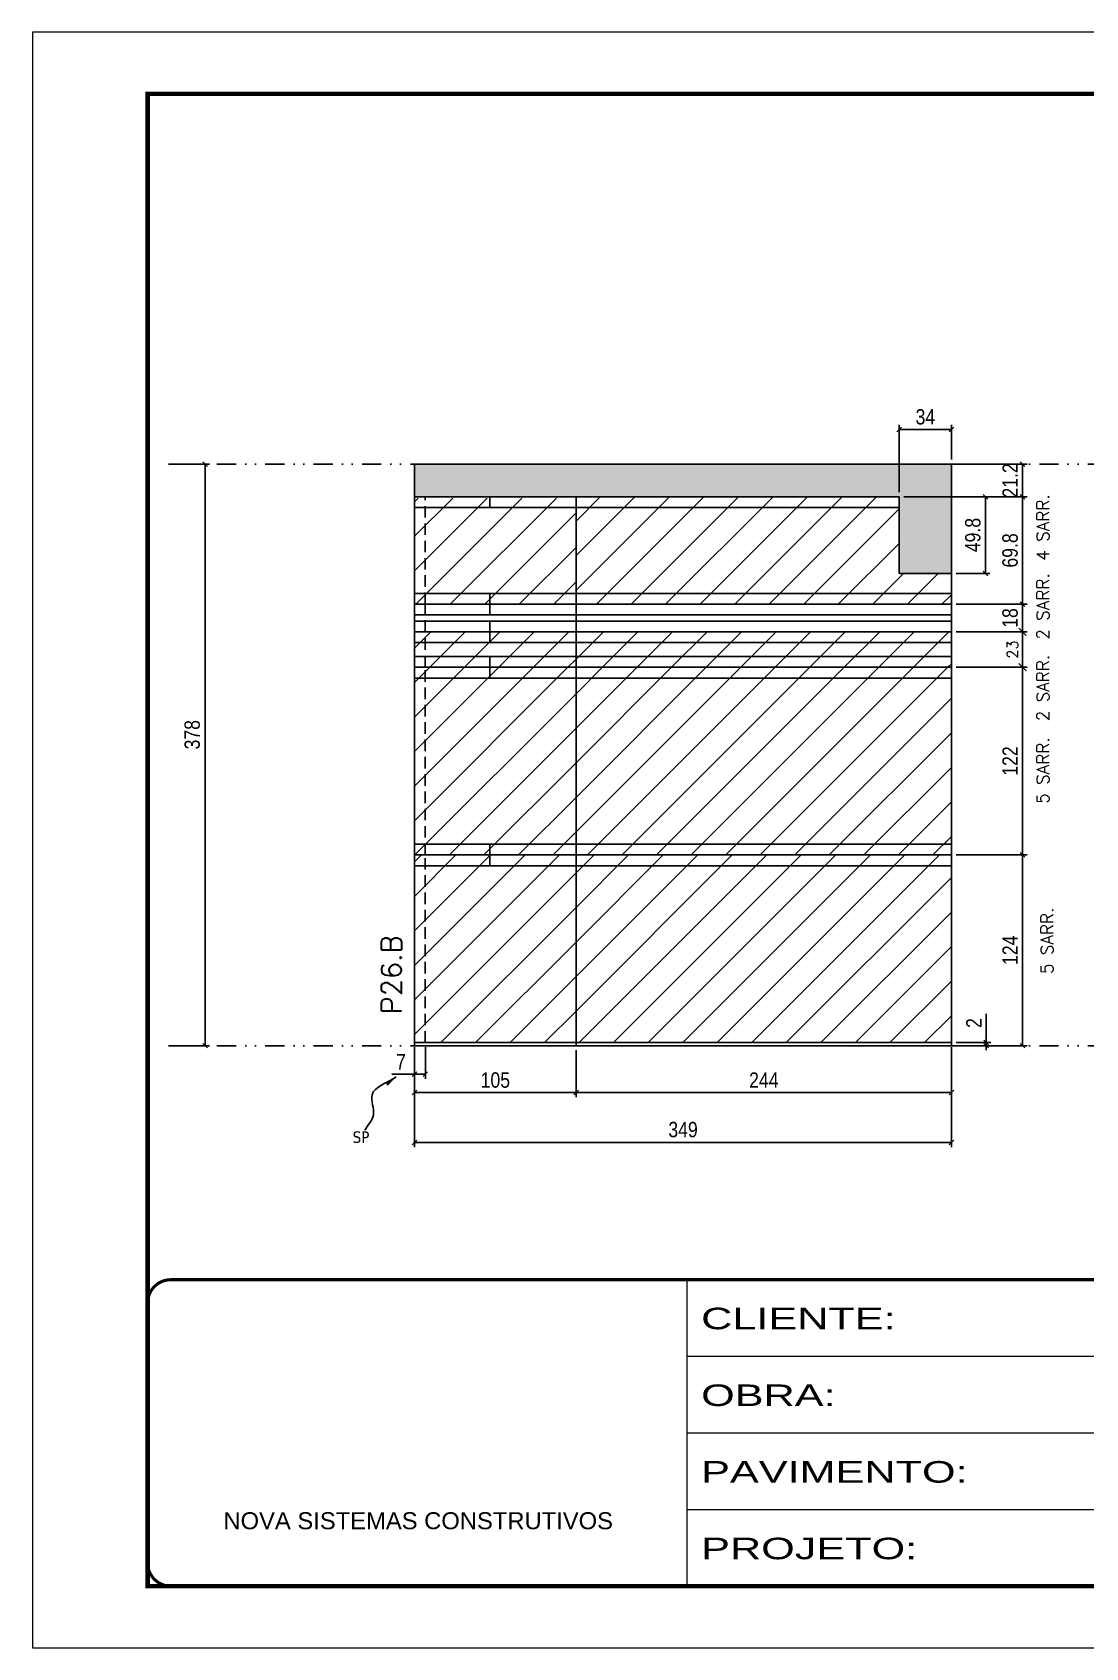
# Model space of a CAD drawing. Extents: x 2949 to 9203, y -16089 to 12527.
# Drawn here: x 7718 to 8402, y 9180 to 10230 of the extents above; entities that cross this region are included whole.
import ezdxf

# ---------------------------------------------------------------- set-up
doc = ezdxf.new("R2010")
doc.units = 0
for name, pattern in [('CONTINUO', [0]), ('DASHED', [0.75, 0.5, -0.25]), ('DIVIDE2', [0.625, 0.25, -0.125, 0, -0.125, 0, -0.125]), ('HIDDEN', [0.375, 0.25, -0.125])]:
    doc.linetypes.add(name, pattern=pattern)
for name, color, linetype in [('COTA', 241, 'Continuous'), ('cotas', 4, 'Continuous'), ('Nível', 160, 'Continuous'), ('Painéis', 200, 'Continuous'), ('SARR_2.2x7', 40, 'Continuous'), ('Sarrafo de Pressão', 42, 'HIDDEN'), ('texto', 7, 'Continuous')]:
    doc.layers.add(name, color=color, linetype=linetype)
for name, color, linetype, lineweight in [('Folhas', 255, 'Continuous', 9), ('Hachura', 251, 'Continuous', 9), ('SARRAFO DE PRESSAO', 251, 'DASHED', 9), ('Texto Seção', 7, 'Continuous', 15)]:
    doc.layers.add(name, color=color, linetype=linetype, lineweight=lineweight)
doc.styles.add('ARIAL', font='arial.ttf')
doc.styles.add('COTA TECNICA', font='techl___.ttf', dxfattribs={"height": 10})
doc.styles.add('COTA TECNICA-50', font='techl___.ttf', dxfattribs={"height": 10})
doc.styles.add('REGUA-120', font='ROMANS.shx', dxfattribs={"height": 15})
doc.styles.add('ROMANS', font='romans.shx')
doc.styles.get("Standard").update_dxf_attribs({"font": 'arial.ttf'})
doc.styles.add('Tecnologia', font='')
doc.styles.get('Tecnologia').set_extended_font_data('Forgotten Futurist')
doc.dimstyles.new('COTA PAINEL-50', dxfattribs={"dimtxt": 10, "dimasz": 3, "dimexe": 3, "dimexo": 3, "dimgap": 3, "dimtad": 1, "dimdec": 1, "dimzin": 12, "dimdsep": 46, "dimtxsty": 'COTA TECNICA-50', "dimblk1": 'OBLIQUE', "dimblk2": 'OBLIQUE', "dimsah": 1, "dimcen": 0.9, "dimclrd": 4, "dimclre": 4, "dimclrt": 240, "dimadec": 1, "dimazin": 3, "dimtfac": 1, "dimtdec": 1, "dimtmove": 0, "dimatfit": 3, "dimfxl": 1, "dimtolj": 1, "dimtzin": 12, "dimarcsym": 0})
doc.dimstyles.new('Cota Paínel', dxfattribs={"dimtxt": 7, "dimasz": 5, "dimexe": 3, "dimexo": 3, "dimgap": 3, "dimtad": 1, "dimdec": 1, "dimzin": 12, "dimdsep": 46, "dimtxsty": 'ROMANS', "dimblk": 'ARCHTICK', "dimcen": 0, "dimclrd": 4, "dimclre": 4, "dimclrt": 1, "dimadec": 1, "dimazin": 3, "dimtfac": 1, "dimtdec": 1, "dimtmove": 0, "dimatfit": 3, "dimldrblk": 'OBLIQUE', "dimfxl": 1, "dimtolj": 1, "dimtzin": 12, "dimarcsym": 0})
doc.dimstyles.new('PAINEL', dxfattribs={"dimtxt": 10, "dimasz": 3, "dimexe": 3, "dimexo": 3, "dimgap": 3, "dimtad": 1, "dimdec": 1, "dimzin": 12, "dimdsep": 46, "dimtxsty": 'COTA TECNICA', "dimblk1": 'OBLIQUE', "dimblk2": 'OBLIQUE', "dimsah": 1, "dimcen": 0.9, "dimclrd": 4, "dimclre": 4, "dimclrt": 240, "dimadec": 1, "dimazin": 3, "dimtfac": 1, "dimtdec": 1, "dimtmove": 0, "dimatfit": 3, "dimfxl": 1, "dimtolj": 1, "dimtzin": 12, "dimarcsym": 0})
doc.dimstyles.get("Standard").update_dxf_attribs({"dimtxt": 0.18, "dimasz": 0.18, "dimexe": 0.18, "dimexo": 0.0625, "dimgap": 0.09, "dimtad": 0, "dimtih": 1, "dimtoh": 1, "dimdec": 4, "dimzin": 0, "dimdsep": 46, "dimtxsty": 'Standard', "dimcen": 0.09, "dimadec": 0, "dimazin": 0, "dimtfac": 1, "dimtdec": 4, "dimtofl": 0, "dimtmove": 0, "dimatfit": 3, "dimfxl": 1, "dimtolj": 1, "dimtzin": 0, "dimarcsym": 0})
pattern_1 = [(45, (-126071.967, -22713.47), (-11.2253202, 11.2253202), [])]

# ---------------------------------------------------------------- blocks, each defined once
blk = doc.blocks.new('9999999999')
at = {"color": 30, "linetype": 'CONTINUO'}
for p, q in [((98564.6, 34230.2), (98564.6, 34429.4)), ((98564.6, 34379.6), (99584, 34379.6)), ((98564.6, 34329.8), (99488, 34329.8)), ((98564.6, 34280), (99488, 34280))]:
    blk.add_line(p, q, dxfattribs=at)
at = {"color": 30, "linetype": 'CONTINUO', "const_width": 2}
blk.add_lwpolyline([(99584, 34230.2), (99584, 34414.4, 0.414214), (99569, 34429.4), (98229, 34429.4, 0.414214), (98214, 34414.4), (98214, 34245.2, 0.414214), (98229, 34230.2), (99584, 34230.2)], format="xyb", dxfattribs=at)
at = {"layer": 'Folhas'}
blk.add_lwpolyline([(98139, 34190.2), (99624, 34190.2), (99624, 35240.2), (98139, 35240.2)], close=True, dxfattribs=at)
at = {"layer": 'Folhas', "color": 30, "const_width": 3}
blk.add_lwpolyline([(98214, 34230.2), (99584, 34230.2), (99584, 35200.2), (98214, 35200.2)], close=True, dxfattribs=at)
at = {"color": 7, "linetype": 'Continuous', "ltscale": 5, "style": 'ARIAL'}
blk.add_text('NOVA SISTEMAS CONSTRUTIVOS', height=11.059, dxfattribs=at).set_placement((98263.2, 34267.2))
at = {"layer": 'Folhas', "color": 7, "style": 'Tecnologia', "width": 1.5}
for s, p in [('CLIENTE:', (98573.7, 34397.2)), ('OBRA:', (98573.7, 34347.3)), ('PAVIMENTO:', (98573.7, 34297.5)), ('PROJETO:', (98573.7, 34247.7))]:
    blk.add_text(s, height=14, dxfattribs=at).set_placement(p)
blk = doc.blocks.new('_Oblique')
at = {"color": 0, "linetype": 'ByBlock', "lineweight": -2}
blk.add_line((-0.5, -0.5), (0.5, 0.5), dxfattribs=at)
blk = doc.blocks.new('*D326')
at = {"layer": 'cotas', "color": 4, "linetype": 'ByBlock', "lineweight": -2, "transparency": 16777216}
for p, q in [((7809, 9948.9), (7832.8, 9948.9)), ((7829.8, 9948.9), (7829.8, 9570.9)), ((7809, 9570.9), (7832.8, 9570.9))]:
    blk.add_line(p, q, dxfattribs=at)
at = {"layer": 'Defpoints', "color": 0, "linetype": 'ByBlock', "transparency": 16777216}
for p in [(7806, 9948.9), (7806, 9570.9), (7829.8, 9570.9)]:
    blk.add_point(p, dxfattribs=at)
at = {"layer": 'cotas', "color": 4, "linetype": 'ByBlock', "lineweight": -2, "transparency": 16777216, "xscale": 3, "yscale": 3, "zscale": 3}
for p, rotation in [((7829.8, 9948.9), 90), ((7829.8, 9570.9), 270)]:
    blk.add_blockref('_Oblique', p, dxfattribs=dict(at, rotation=rotation))
at = {"layer": 'cotas', "color": 240, "linetype": 'ByBlock', "transparency": 16777216, "insert": (7821.5, 9773), "char_height": 10, "attachment_point": 5, "rotation": 90, "style": 'COTA TECNICA'}
blk.add_mtext('\\A1;378', dxfattribs=at)
blk = doc.blocks.new('*D292')
at = {"layer": 'COTA', "color": 4, "lineweight": -2, "transparency": 16777216}
for p, q in [((7966, 9569.9), (7966, 9505)), ((8315, 9569.9), (8315, 9505)), ((8315, 9508), (7966, 9508))]:
    blk.add_line(p, q, dxfattribs=at)
at = {"layer": 'Defpoints', "color": 0, "transparency": 16777216}
for p in [(7966, 9572.9), (8315, 9572.9), (7966, 9508)]:
    blk.add_point(p, dxfattribs=at)
at = {"layer": 'COTA', "color": 4, "lineweight": -2, "transparency": 16777216, "xscale": 3, "yscale": 3, "zscale": 3, "rotation": 180}
blk.add_blockref('_Oblique', (7966, 9508), dxfattribs=at)
at = {"layer": 'COTA', "color": 4, "lineweight": -2, "transparency": 16777216, "xscale": 3, "yscale": 3, "zscale": 3}
blk.add_blockref('_Oblique', (8315, 9508), dxfattribs=at)
at = {"layer": 'COTA', "color": 240, "transparency": 16777216, "insert": (8140.5, 9516.3), "char_height": 10, "attachment_point": 5, "style": 'COTA TECNICA'}
blk.add_mtext('\\A1;349', dxfattribs=at)
blk = doc.blocks.new('*D293')
at = {"layer": 'COTA', "color": 4, "lineweight": -2, "transparency": 16777216}
for p, q in [((7966, 9567.9), (7966, 9549.4)), ((7973, 9569.9), (7973, 9549.4)), ((7966, 9552.4), (7951.2, 9552.4)), ((7973, 9552.4), (7966, 9552.4))]:
    blk.add_line(p, q, dxfattribs=at)
at = {"layer": 'Defpoints', "color": 0, "transparency": 16777216}
for p in [(7966, 9570.9), (7973, 9572.9), (7966, 9552.4)]:
    blk.add_point(p, dxfattribs=at)
at = {"layer": 'COTA', "color": 4, "lineweight": -2, "transparency": 16777216, "xscale": 3, "yscale": 3, "zscale": 3, "rotation": 180}
blk.add_blockref('_Oblique', (7966, 9552.4), dxfattribs=at)
at = {"layer": 'COTA', "color": 4, "lineweight": -2, "transparency": 16777216, "xscale": 3, "yscale": 3, "zscale": 3}
blk.add_blockref('_Oblique', (7973, 9552.4), dxfattribs=at)
at = {"layer": 'COTA', "color": 240, "transparency": 16777216, "insert": (7957.1, 9560.4), "char_height": 10, "attachment_point": 5, "style": 'COTA TECNICA-50'}
blk.add_mtext('\\A1;7', dxfattribs=at)
blk = doc.blocks.new('*D294')
at = {"layer": 'COTA', "color": 4, "lineweight": -2, "transparency": 16777216}
for p, q in [((8318, 9694.9), (8364.2, 9694.9)), ((8361.2, 9570.9), (8361.2, 9694.9)), ((8318, 9570.9), (8364.2, 9570.9))]:
    blk.add_line(p, q, dxfattribs=at)
at = {"layer": 'Defpoints', "color": 0, "transparency": 16777216}
for p in [(8315, 9694.9), (8361.2, 9694.9), (8315, 9570.9)]:
    blk.add_point(p, dxfattribs=at)
at = {"layer": 'COTA', "color": 4, "lineweight": -2, "transparency": 16777216, "xscale": 3, "yscale": 3, "zscale": 3}
for p, rotation in [((8361.2, 9694.9), 90), ((8361.2, 9570.9), 270)]:
    blk.add_blockref('_Oblique', p, dxfattribs=dict(at, rotation=rotation))
at = {"layer": 'COTA', "color": 240, "transparency": 16777216, "insert": (8353.1, 9632.9), "char_height": 10, "attachment_point": 5, "rotation": 90, "style": 'COTA TECNICA-50'}
blk.add_mtext('\\A1;124', dxfattribs=at)
blk = doc.blocks.new('*D295')
at = {"layer": 'COTA', "color": 4, "lineweight": -2, "transparency": 16777216}
for p, q in [((8337.5, 9572.9), (8337.5, 9591.7)), ((8318, 9572.9), (8340.5, 9572.9)), ((8318, 9570.9), (8340.5, 9570.9)), ((8337.5, 9570.9), (8337.5, 9572.9)), ((8337.5, 9570.9), (8337.5, 9567.9))]:
    blk.add_line(p, q, dxfattribs=at)
at = {"layer": 'Defpoints', "color": 0, "transparency": 16777216}
for p in [(8315, 9572.9), (8315, 9570.9), (8337.5, 9570.9)]:
    blk.add_point(p, dxfattribs=at)
at = {"layer": 'COTA', "color": 4, "lineweight": -2, "transparency": 16777216, "xscale": 3, "yscale": 3, "zscale": 3}
for p, rotation in [((8337.5, 9572.9), 270), ((8337.5, 9570.9), 90)]:
    blk.add_blockref('_Oblique', p, dxfattribs=dict(at, rotation=rotation))
at = {"layer": 'COTA', "color": 240, "transparency": 16777216, "insert": (8329.5, 9585.6), "char_height": 10, "attachment_point": 5, "rotation": 90, "style": 'COTA TECNICA-50'}
blk.add_mtext('\\A1;2', dxfattribs=at)
blk = doc.blocks.new('*D296')
at = {"layer": 'COTA', "color": 4, "linetype": 'ByBlock', "lineweight": -2, "transparency": 16777216}
for p, q in [((8318, 9816.9), (8364.2, 9816.9)), ((8361.2, 9694.9), (8361.2, 9816.9)), ((8318, 9694.9), (8364.2, 9694.9))]:
    blk.add_line(p, q, dxfattribs=at)
at = {"layer": 'Defpoints', "color": 0, "linetype": 'ByBlock', "transparency": 16777216}
for p in [(8315, 9816.9), (8361.2, 9816.9), (8315, 9694.9)]:
    blk.add_point(p, dxfattribs=at)
at = {"layer": 'COTA', "color": 4, "linetype": 'ByBlock', "lineweight": -2, "transparency": 16777216, "xscale": 3, "yscale": 3, "zscale": 3}
for p, rotation in [((8361.2, 9816.9), 90), ((8361.2, 9694.9), 270)]:
    blk.add_blockref('_Oblique', p, dxfattribs=dict(at, rotation=rotation))
at = {"layer": 'COTA', "color": 240, "linetype": 'ByBlock', "transparency": 16777216, "insert": (8353.1, 9755.9), "char_height": 10, "attachment_point": 5, "rotation": 90, "style": 'COTA TECNICA'}
blk.add_mtext('\\A1;122', dxfattribs=at)
blk = doc.blocks.new('*D329')
at = {"layer": 'COTA', "color": 4, "linetype": 'ByBlock', "lineweight": -2, "transparency": 16777216}
for p, q in [((8071, 9567.9), (8071, 9537.4)), ((8315, 9567.9), (8315, 9537.4)), ((8315, 9540.4), (8071, 9540.4))]:
    blk.add_line(p, q, dxfattribs=at)
at = {"layer": 'Defpoints', "color": 0, "linetype": 'ByBlock', "transparency": 16777216}
for p in [(8071, 9570.9), (8315, 9570.9), (8071, 9540.4)]:
    blk.add_point(p, dxfattribs=at)
at = {"layer": 'COTA', "color": 4, "linetype": 'ByBlock', "lineweight": -2, "transparency": 16777216, "xscale": 3, "yscale": 3, "zscale": 3, "rotation": 180}
blk.add_blockref('_Oblique', (8071, 9540.4), dxfattribs=at)
at = {"layer": 'COTA', "color": 4, "linetype": 'ByBlock', "lineweight": -2, "transparency": 16777216, "xscale": 3, "yscale": 3, "zscale": 3}
blk.add_blockref('_Oblique', (8315, 9540.4), dxfattribs=at)
at = {"layer": 'COTA', "color": 240, "linetype": 'ByBlock', "transparency": 16777216, "insert": (8193, 9548.5), "char_height": 10, "attachment_point": 5, "style": 'COTA TECNICA'}
blk.add_mtext('\\A1;244', dxfattribs=at)
blk = doc.blocks.new('*D330')
at = {"layer": 'COTA', "color": 4, "linetype": 'ByBlock', "lineweight": -2, "transparency": 16777216}
for p, q in [((7966, 9567.9), (7966, 9537.4)), ((8071, 9567.9), (8071, 9537.4)), ((8071, 9540.4), (7966, 9540.4))]:
    blk.add_line(p, q, dxfattribs=at)
at = {"layer": 'Defpoints', "color": 0, "linetype": 'ByBlock', "transparency": 16777216}
for p in [(7966, 9570.9), (8071, 9570.9), (7966, 9540.4)]:
    blk.add_point(p, dxfattribs=at)
at = {"layer": 'COTA', "color": 4, "linetype": 'ByBlock', "lineweight": -2, "transparency": 16777216, "xscale": 3, "yscale": 3, "zscale": 3, "rotation": 180}
blk.add_blockref('_Oblique', (7966, 9540.4), dxfattribs=at)
at = {"layer": 'COTA', "color": 4, "linetype": 'ByBlock', "lineweight": -2, "transparency": 16777216, "xscale": 3, "yscale": 3, "zscale": 3}
blk.add_blockref('_Oblique', (8071, 9540.4), dxfattribs=at)
at = {"layer": 'COTA', "color": 240, "linetype": 'ByBlock', "transparency": 16777216, "insert": (8018.5, 9548.5), "char_height": 10, "attachment_point": 5, "style": 'COTA TECNICA'}
blk.add_mtext('\\A1;105', dxfattribs=at)
blk = doc.blocks.new('*D331')
at = {"layer": 'COTA', "color": 4, "linetype": 'ByBlock', "lineweight": -2, "transparency": 16777216}
for p, q in [((8318, 9927.7), (8364.2, 9927.7)), ((8361.2, 9927.7), (8361.2, 9857.9)), ((8318, 9857.9), (8364.2, 9857.9))]:
    blk.add_line(p, q, dxfattribs=at)
at = {"layer": 'Defpoints', "color": 0, "linetype": 'ByBlock', "transparency": 16777216}
for p in [(8315, 9927.7), (8315, 9857.9), (8361.2, 9857.9)]:
    blk.add_point(p, dxfattribs=at)
at = {"layer": 'COTA', "color": 4, "linetype": 'ByBlock', "lineweight": -2, "transparency": 16777216, "xscale": 3, "yscale": 3, "zscale": 3}
for p, rotation in [((8361.2, 9927.7), 90), ((8361.2, 9857.9), 270)]:
    blk.add_blockref('_Oblique', p, dxfattribs=dict(at, rotation=rotation))
at = {"layer": 'COTA', "color": 240, "linetype": 'ByBlock', "transparency": 16777216, "insert": (8353.1, 9892.8), "char_height": 10, "attachment_point": 5, "rotation": 90, "style": 'COTA TECNICA'}
blk.add_mtext('\\A1;69.8', dxfattribs=at)
blk = doc.blocks.new('*D332')
at = {"layer": 'COTA', "color": 4, "linetype": 'ByBlock', "lineweight": -2, "transparency": 16777216}
for p, q in [((8318, 9948.9), (8364.2, 9948.9)), ((8361.2, 9927.7), (8361.2, 9948.9)), ((8318, 9927.7), (8364.2, 9927.7))]:
    blk.add_line(p, q, dxfattribs=at)
at = {"layer": 'Defpoints', "color": 0, "linetype": 'ByBlock', "transparency": 16777216}
for p in [(8315, 9948.9), (8361.2, 9948.9), (8315, 9927.7)]:
    blk.add_point(p, dxfattribs=at)
at = {"layer": 'COTA', "color": 4, "linetype": 'ByBlock', "lineweight": -2, "transparency": 16777216, "xscale": 3, "yscale": 3, "zscale": 3}
for p, rotation in [((8361.2, 9948.9), 90), ((8361.2, 9927.7), 270)]:
    blk.add_blockref('_Oblique', p, dxfattribs=dict(at, rotation=rotation))
at = {"layer": 'COTA', "color": 240, "linetype": 'ByBlock', "transparency": 16777216, "insert": (8353.1, 9938.3), "char_height": 10, "attachment_point": 5, "rotation": 90, "style": 'COTA TECNICA'}
blk.add_mtext('\\A1;21.2', dxfattribs=at)
blk = doc.blocks.new('_ArchTick')
at = {"color": 0, "linetype": 'ByBlock', "const_width": 0.15}
blk.add_lwpolyline([(-0.5, -0.5), (0.5, 0.5)], dxfattribs=at)
blk = doc.blocks.new('*D315')
at = {"layer": 'COTA', "color": 4, "lineweight": -2, "transparency": 16777216}
for p, q in [((8318, 9839.9), (8364.2, 9839.9)), ((8361.2, 9816.9), (8361.2, 9839.9)), ((8318, 9816.9), (8364.2, 9816.9))]:
    blk.add_line(p, q, dxfattribs=at)
at = {"layer": 'Defpoints', "color": 0, "transparency": 16777216}
for p in [(8315, 9839.9), (8361.2, 9839.9), (8315, 9816.9)]:
    blk.add_point(p, dxfattribs=at)
at = {"layer": 'COTA', "color": 4, "lineweight": -2, "transparency": 16777216, "xscale": 5, "yscale": 5, "zscale": 5}
for p, rotation in [((8361.2, 9839.9), 90), ((8361.2, 9816.9), 270)]:
    blk.add_blockref('_ArchTick', p, dxfattribs=dict(at, rotation=rotation))
at = {"layer": 'COTA', "color": 1, "transparency": 16777216, "insert": (8354.7, 9828.4), "char_height": 7, "attachment_point": 5, "rotation": 90, "style": 'ROMANS'}
blk.add_mtext('\\A1;23', dxfattribs=at)
blk = doc.blocks.new('*D2582')
at = {"layer": 'COTA', "color": 4, "lineweight": -2, "transparency": 16777216}
for p, q in [((8318, 9857.9), (8364.2, 9857.9)), ((8361.2, 9839.9), (8361.2, 9857.9)), ((8318, 9839.9), (8364.2, 9839.9))]:
    blk.add_line(p, q, dxfattribs=at)
at = {"layer": 'Defpoints', "color": 0, "transparency": 16777216}
for p in [(8315, 9857.9), (8361.2, 9857.9), (8315, 9839.9)]:
    blk.add_point(p, dxfattribs=at)
at = {"layer": 'COTA', "color": 4, "lineweight": -2, "transparency": 16777216, "xscale": 3, "yscale": 3, "zscale": 3}
for p, rotation in [((8361.2, 9857.9), 90), ((8361.2, 9839.9), 270)]:
    blk.add_blockref('_Oblique', p, dxfattribs=dict(at, rotation=rotation))
at = {"layer": 'COTA', "color": 240, "transparency": 16777216, "insert": (8353.1, 9848.9), "char_height": 10, "attachment_point": 5, "rotation": 90, "style": 'COTA TECNICA-50'}
blk.add_mtext('\\A1;18', dxfattribs=at)
blk = doc.blocks.new('*D2583')
at = {"layer": 'COTA', "color": 4, "lineweight": -2, "transparency": 16777216}
for p, q in [((8284, 9927.7), (8340, 9927.7)), ((8337, 9927.7), (8337, 9877.9)), ((8318, 9877.9), (8340, 9877.9))]:
    blk.add_line(p, q, dxfattribs=at)
at = {"layer": 'Defpoints', "color": 0, "transparency": 16777216}
for p in [(8281, 9927.7), (8315, 9877.9), (8337, 9877.9)]:
    blk.add_point(p, dxfattribs=at)
at = {"layer": 'COTA', "color": 4, "lineweight": -2, "transparency": 16777216, "xscale": 3, "yscale": 3, "zscale": 3}
for p, rotation in [((8337, 9927.7), 90), ((8337, 9877.9), 270)]:
    blk.add_blockref('_Oblique', p, dxfattribs=dict(at, rotation=rotation))
at = {"layer": 'COTA', "color": 240, "transparency": 16777216, "insert": (8328.9, 9902.8), "char_height": 10, "attachment_point": 5, "rotation": 90, "style": 'COTA TECNICA-50'}
blk.add_mtext('\\A1;49.8', dxfattribs=at)
blk = doc.blocks.new('*D2584')
at = {"layer": 'COTA', "color": 4, "lineweight": -2, "transparency": 16777216}
for p, q in [((8281, 9930.7), (8281, 9974.4)), ((8281, 9971.4), (8315, 9971.4)), ((8315, 9951.9), (8315, 9974.4))]:
    blk.add_line(p, q, dxfattribs=at)
at = {"layer": 'Defpoints', "color": 0, "transparency": 16777216}
for p in [(8315, 9971.4), (8315, 9948.9), (8281, 9927.7)]:
    blk.add_point(p, dxfattribs=at)
at = {"layer": 'COTA', "color": 4, "lineweight": -2, "transparency": 16777216, "xscale": 3, "yscale": 3, "zscale": 3, "rotation": 180}
blk.add_blockref('_Oblique', (8281, 9971.4), dxfattribs=at)
at = {"layer": 'COTA', "color": 4, "lineweight": -2, "transparency": 16777216, "xscale": 3, "yscale": 3, "zscale": 3}
blk.add_blockref('_Oblique', (8315, 9971.4), dxfattribs=at)
at = {"layer": 'COTA', "color": 240, "transparency": 16777216, "insert": (8298, 9979.6), "char_height": 10, "attachment_point": 5, "style": 'COTA TECNICA-50'}
blk.add_mtext('\\A1;34', dxfattribs=at)

msp = doc.modelspace()

# ---------------------------------------------------------------- hatches: boundary and pattern name
at = {"layer": 'COTA', "linetype": 'ByBlock'}
h = msp.add_hatch(dxfattribs=at)
h.set_pattern_fill('AR-CONC', color=256, scale=0.03)
h.paths.add_polyline_path([(8314.95, 9948.87), (7965.95, 9948.87), (7965.95, 9927.67), (7976.95, 9927.67), (8280.95, 9927.67), (8280.95, 9877.87), (8314.95, 9877.87)])
at = {"layer": 'Hachura', "linetype": 'ByBlock'}
h = msp.add_hatch(dxfattribs=at)
h.set_pattern_fill('ANSI31', color=256, scale=5)
h.set_pattern_definition([(45, (-126071.967, -22681.47), (-11.2253202, 11.2253202), [])])
h.paths.add_polyline_path([(8070.95, 9857.87), (8070.95, 9926.87), (7976.95, 9926.87), (7965.95, 9926.87), (7965.95, 9857.87)])
h = msp.add_hatch(dxfattribs=at)
h.set_pattern_fill('ANSI31', color=256, scale=5)
h.paths.add_polyline_path([(8280.95, 9927.67), (8070.95, 9927.67), (8070.95, 9857.87), (8314.95, 9857.87), (8314.95, 9877.87), (8280.95, 9877.87)])
h = msp.add_hatch(dxfattribs=at)
h.set_pattern_fill('ANSI31', color=256, scale=5)
h.paths.add_polyline_path([(8070.95, 9816.87), (8070.95, 9839.87), (7965.95, 9839.87), (7965.95, 9816.87)])
h = msp.add_hatch(dxfattribs=at)
h.set_pattern_fill('ANSI31', color=256, scale=5)
h.paths.add_polyline_path([(8070.95, 9839.87), (8070.95, 9816.87), (8314.95, 9816.87), (8314.95, 9839.87)])
h = msp.add_hatch(dxfattribs=at)
h.set_pattern_fill('ANSI31', color=256, scale=5)
h.paths.add_polyline_path([(8070.95, 9816.87), (7965.95, 9816.87), (7965.95, 9694.87), (8070.95, 9694.87)])
h = msp.add_hatch(dxfattribs=at)
h.set_pattern_fill('ANSI31', color=256, scale=5)
h.paths.add_polyline_path([(8070.95, 9694.87), (8314.95, 9694.87), (8314.95, 9816.87), (8070.95, 9816.87)])
h = msp.add_hatch(dxfattribs=at)
h.set_pattern_fill('ANSI31', color=256, scale=5)
h.set_pattern_definition(pattern_1)
h.paths.add_polyline_path([(8070.95, 9694.87), (7965.95, 9694.87), (7965.95, 9572.87), (8070.95, 9572.87)])
h = msp.add_hatch(dxfattribs=at)
h.set_pattern_fill('ANSI31', color=256, scale=5)
h.set_pattern_definition(pattern_1)
h.paths.add_polyline_path([(8070.95, 9694.87), (8070.95, 9572.87), (8314.95, 9572.87), (8314.95, 9694.87)])

# ---------------------------------------------------------------- linework, layer by layer
at = {"layer": 'COTA', "linetype": 'ByBlock'}
for p, q in [((7965.95, 9927.67), (7965.95, 9948.87)), ((7965.95, 9948.87), (8314.95, 9948.87)), ((8314.95, 9877.87), (8314.95, 9948.87))]:
    msp.add_line(p, q, dxfattribs=at)
at = {"layer": 'Nível', "color": 4, "linetype": 'DIVIDE2', "ltscale": 50}
for p, q in [((7806.03, 9948.87), (9176.03, 9948.87)), ((7806.03, 9570.87), (9176.03, 9570.87))]:
    msp.add_line(p, q, dxfattribs=at)
at = {"layer": 'Painéis'}
for p, q in [((7965.95, 9694.87), (7965.95, 9927.67)), ((8280.95, 9927.67), (8280.95, 9877.87)), ((8280.95, 9877.87), (8314.95, 9877.87)), ((8314.95, 9877.87), (8314.95, 9694.87)), ((8314.95, 9857.87), (7965.95, 9857.87)), ((8314.95, 9839.87), (7965.95, 9839.87)), ((8314.95, 9816.87), (7965.95, 9816.87)), ((8314.95, 9694.87), (7965.95, 9694.87))]:
    msp.add_line(p, q, dxfattribs=at)
at = {"layer": 'Painéis', "linetype": 'ByBlock'}
for p, q in [((7976.95, 9927.67), (7965.95, 9927.67)), ((8280.95, 9927.67), (7976.95, 9927.67)), ((8070.95, 9927.67), (8070.95, 9570.87)), ((8314.95, 9927.67), (8314.95, 9925.67)), ((8314.95, 9694.87), (8314.95, 9572.87))]:
    msp.add_line(p, q, dxfattribs=at)
at = {"layer": 'Painéis'}
for points in [[(8314.95, 9572.87), (7965.95, 9572.87), (7965.95, 9694.87), (8314.95, 9694.87)], [(8314.95, 9572.87), (7965.95, 9572.87), (7965.95, 9570.87), (8314.95, 9570.87)]]:
    msp.add_lwpolyline(points, close=True, dxfattribs=at)
at = {"layer": 'SARR_2.2x7'}
for p, q in [((8014.95, 9920.67), (8014.95, 9927.67)), ((7965.95, 9920.67), (8014.95, 9920.67)), ((8014.95, 9920.67), (8280.95, 9920.67)), ((7965.95, 9864.87), (8014.95, 9864.87)), ((8014.95, 9864.87), (8314.95, 9864.87)), ((8014.95, 9857.87), (8014.95, 9864.87)), ((7965.95, 9850.87), (8014.95, 9850.87)), ((8014.95, 9850.87), (8014.95, 9857.87)), ((8014.95, 9850.87), (8314.95, 9850.87)), ((7965.95, 9846.87), (8014.95, 9846.87)), ((8014.95, 9846.87), (8314.95, 9846.87)), ((8014.95, 9839.87), (8014.95, 9846.87)), ((8014.95, 9832.87), (8014.95, 9839.87)), ((7965.95, 9832.87), (8014.95, 9832.87)), ((8014.95, 9832.87), (8314.95, 9832.87)), ((7965.95, 9823.87), (8014.95, 9823.87)), ((8014.95, 9823.87), (8314.95, 9823.87)), ((8014.95, 9816.87), (8014.95, 9823.87)), ((7965.95, 9809.87), (8014.95, 9809.87)), ((8014.95, 9809.87), (8014.95, 9816.87)), ((8014.95, 9809.87), (8314.95, 9809.87)), ((7965.95, 9701.87), (8014.95, 9701.87)), ((8014.95, 9701.87), (8314.95, 9701.87)), ((8014.95, 9694.87), (8014.95, 9701.87)), ((8014.95, 9687.87), (8014.95, 9694.87)), ((7965.95, 9687.87), (8014.95, 9687.87)), ((8014.95, 9687.87), (8314.95, 9687.87))]:
    msp.add_line(p, q, dxfattribs=at)
at = {"layer": 'Sarrafo de Pressão', "ltscale": 30}
for p, q in [((7972.95, 9857.87), (7972.95, 9927.67)), ((7972.95, 9927.67), (7972.95, 9927.67)), ((7972.95, 9839.87), (7972.95, 9857.87)), ((7972.95, 9816.87), (7972.95, 9839.87)), ((7972.95, 9694.87), (7972.95, 9816.87)), ((7972.95, 9572.87), (7972.95, 9694.87))]:
    msp.add_line(p, q, dxfattribs=at)

# ---------------------------------------------------------------- block references
at = {"layer": 'SARRAFO DE PRESSAO', "color": 6, "linetype": 'ByBlock'}
msp.add_blockref('9999999999', (-90421.44, -25010.62), dxfattribs=at)

# ---------------------------------------------------------------- texts
at = {"layer": 'texto', "color": 0, "insert": (7931.17, 9511.38), "char_height": 7.5, "attachment_point": 5}
msp.add_mtext('{\\fTahoma|b0|i0|c0|p34;\\C4;SP}', dxfattribs=at)
at = {"layer": 'Texto Seção', "linetype": 'Continuous', "style": 'ROMANS'}
for s, p in [('4 SARR.', (8378.39, 9886.12)), ('2 SARR.', (8378.39, 9834.82)), ('2 SARR.', (8378.39, 9781.78)), ('5 SARR.', (8378.39, 9728.13)), ('5 SARR.', (8381.1, 9617.49))]:
    msp.add_text(s, height=8, rotation=90, dxfattribs=at).set_placement(p)
at = {"layer": 'Texto Seção', "insert": (7957.4, 9591.34), "char_height": 13, "width": 285.3299, "attachment_point": 7, "rotation": 90, "style": 'REGUA-120'}
msp.add_mtext('P26.B', dxfattribs=at)

# ---------------------------------------------------------------- dimensions: what is measured, and where the dimension line sits
at = {"layer": 'COTA'}
dim = msp.add_linear_dim(base=(8314.95, 9971.41), p1=(8280.95, 9927.67), p2=(8314.95, 9948.87), dimstyle='COTA PAINEL-50', dxfattribs=at)
dim.commit()
dim.dimension.update_dxf_attribs({"geometry": '*D2584', "text_midpoint": (8297.95, 9979.63)})
at = {"layer": 'COTA', "linetype": 'ByBlock'}
dim = msp.add_linear_dim(base=(8361.19, 9948.87), p1=(8314.95, 9927.67), p2=(8314.95, 9948.87), angle=90, dimstyle='PAINEL', dxfattribs=at)
dim.commit()
dim.dimension.update_dxf_attribs({"geometry": '*D332', "text_midpoint": (8361.19, 9938.27), "dimtype": 160})
at = {"layer": 'COTA'}
for base, p1, p2, angle, dimstyle, picture, middle in [((8337.03, 9877.87), (8280.95, 9927.67), (8314.95, 9877.87), 90, 'COTA PAINEL-50', '*D2583', (8328.93, 9902.77)), ((8361.19, 9857.87), (8314.95, 9839.87), (8314.95, 9857.87), 90, 'COTA PAINEL-50', '*D2582', (8353.1, 9848.87)), ((8361.19, 9839.87), (8314.95, 9816.87), (8314.95, 9839.87), 90, 'Cota Paínel', '*D315', (8354.69, 9828.37)), ((8361.19, 9694.87), (8314.95, 9570.87), (8314.95, 9694.87), 90, 'COTA PAINEL-50', '*D294', (8353.12, 9632.87)), ((7965.95, 9552.36), (7972.95, 9572.87), (7965.95, 9570.87), 180, 'COTA PAINEL-50', '*D293', (7957.09, 9560.43))]:
    dim = msp.add_linear_dim(base=base, p1=p1, p2=p2, angle=angle, dimstyle=dimstyle, dxfattribs=at)
    dim.commit()
    dim.dimension.update_dxf_attribs({"geometry": picture, "text_midpoint": middle})
at = {"layer": 'COTA', "linetype": 'ByBlock'}
for base, p1, p2, angle, picture, middle in [((8361.19, 9857.87), (8314.95, 9927.67), (8314.95, 9857.87), 90, '*D331', (8353.06, 9892.77)), ((8070.95, 9540.43), (8314.95, 9570.87), (8070.95, 9570.87), 180, '*D329', (8192.95, 9548.51))]:
    dim = msp.add_linear_dim(base=base, p1=p1, p2=p2, angle=angle, dimstyle='PAINEL', dxfattribs=at)
    dim.commit()
    dim.dimension.update_dxf_attribs({"geometry": picture, "text_midpoint": middle})
for base, p1, p2, angle, picture, middle in [((8361.19, 9816.87), (8314.95, 9694.87), (8314.95, 9816.87), 90, '*D296', (8353.13, 9755.87)), ((7965.95, 9540.43), (8070.95, 9570.87), (7965.95, 9570.87), 180, '*D330', (8018.45, 9548.54))]:
    dim = msp.add_linear_dim(base=base, p1=p1, p2=p2, angle=angle, dimstyle='PAINEL', override={"dimtmove": 1}, dxfattribs=at)
    dim.commit()
    dim.dimension.update_dxf_attribs({"geometry": picture, "text_midpoint": middle})
at = {"layer": 'COTA'}
dim = msp.add_linear_dim(base=(8337.48, 9570.87), p1=(8314.95, 9572.87), p2=(8314.95, 9570.87), angle=90, dimstyle='COTA PAINEL-50', dxfattribs=at)
dim.commit()
dim.dimension.update_dxf_attribs({"geometry": '*D295', "text_midpoint": (8337.48, 9585.61), "dimtype": 160})
dim = msp.add_linear_dim(base=(7965.95, 9508.01), p1=(8314.95, 9572.87), p2=(7965.95, 9572.87), angle=180, dimstyle='PAINEL', override={"dimarcsym": 2}, dxfattribs=at)
dim.commit()
dim.dimension.update_dxf_attribs({"geometry": '*D292', "text_midpoint": (8140.45, 9516.26)})
at = {"layer": 'cotas', "linetype": 'ByBlock'}
dim = msp.add_linear_dim(base=(7829.75, 9570.87), p1=(7806.03, 9948.87), p2=(7806.03, 9570.87), angle=90, dimstyle='PAINEL', dxfattribs=at)
dim.commit()
dim.dimension.update_dxf_attribs({"geometry": '*D326', "text_midpoint": (7829.75, 9773.02), "dimtype": 160})

# ---------------------------------------------------------------- leaders
at = {"layer": 'COTA', "path_type": 1}
msp.add_leader([(7954.12, 9550.69), (7938.34, 9538.85), (7939.26, 9525.85), (7933.71, 9516.06)], dimstyle='Standard', override={"dimasz": 8}, dxfattribs=at)

doc.saveas('drawing.dxf')
